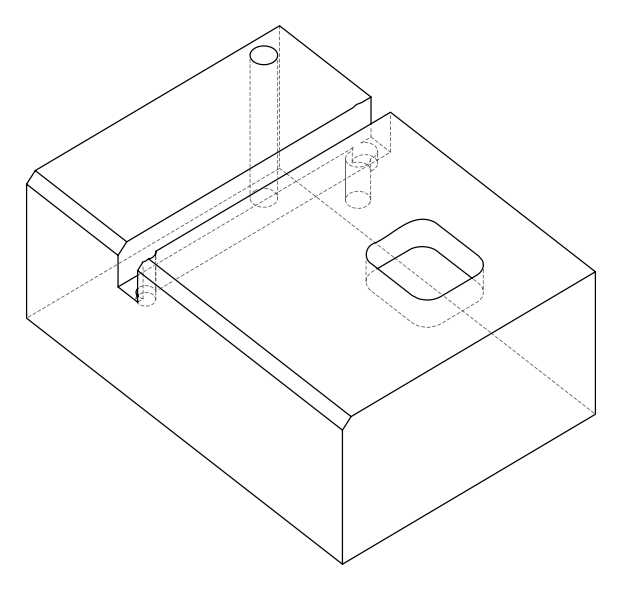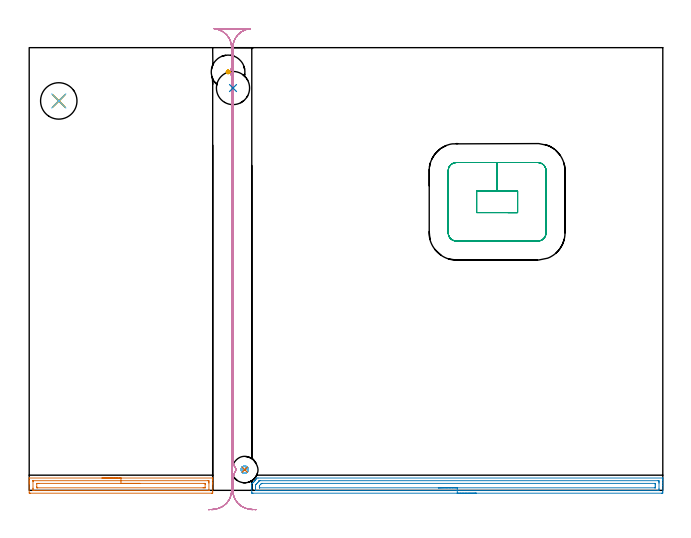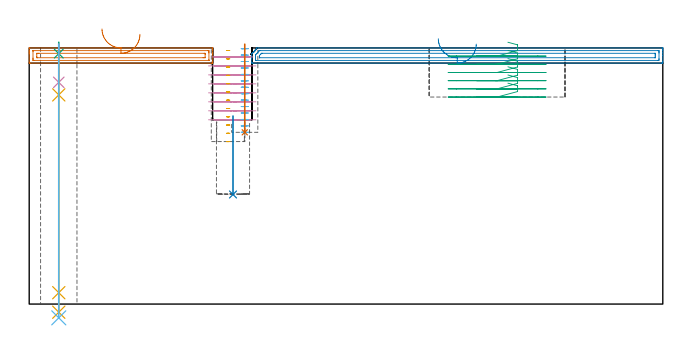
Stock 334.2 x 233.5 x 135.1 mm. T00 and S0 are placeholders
(PLAN: 12 operations, 9 tool changes, 24 min)
(1 AREA_MILL | FG_CHAMFER_SURFACE | UGT0205_001 | 2.54 min | 3258 mm3)
(2 AREA_MILL_1 | FG_CHAMFER_SURFACE_1 | UGT0205_001 | 5.41 min | 7100 mm3)
(3 MILL_RECTANGULAR_POCKET | POCKET_RECTANGULAR_STRAIGHT | UGT0201_094 | Follow Part, ap 5, ae 75% | 3.82 min | 109338 mm3)
(4 MILL_RECTANGULAR_SLOT | SLOT_RECTANGULAR | UGT0201_094 | Follow Part, ap 5, ae 75% | 8.96 min | 182754 mm3)
(5 MILL_BLIND_HOLE_FROM_SOLID_MATERIAL | STEP1POCKET | UGT0201_134 | Spiral | 0.42 min | 2927 mm3)
(6 MILL_BLIND_HOLE_FROM_SOLID_MATERIAL_1 | STEP1POCKET_1 | NXT0201_010 | Spiral | 1.07 min | 1278 mm3)
(7 BORE_BLIND_HOLE | STEP1POCKET_1 | UGT0332_073 | 0.19 min | 53 mm3)
(8 INDEXABLE_INSERT_DRILL_BLIND_HOLE_FROM_SOLID | STEP1POCKET_2 | NXT0302_006 | 0.17 min | 8338 mm3)
(9 SPOT_DRILL | STEP1HOLE | NXT0321_9005460120000 | 0.05 min | 239 mm3)
(10 DRILL_BLIND_HOLE_INTO_CENTER | STEP1HOLE | NXT0301_092 | 0.08 min | 1684 mm3)
(11 GUN_DRILL_THROUGH_HOLE | STEP1HOLE | UGT0307_009 | 0.67 min | 13278 mm3)
(12 DRILL_TO_ENLARGE_THROUGH_HOLE | STEP1HOLE | UGT0301_259 | 0.58 min | 23827 mm3)
(TOOL UGT0205_001 | Chamfer Mill 20 x 3 x 45 deg. | D20 FL50 Z2)
(TOOL UGT0201_094 | End mill 20 mm | D20 FL38 Z4)
(TOOL UGT0201_134 | Carbide End Mill 15.9 | D15.9 FL30 Z4)
(TOOL NXT0201_010 | ENDMILL 10mm [2P460-1000-NA 1630] | D10 FL30 Z6)
(TOOL UGT0332_073 | 13.8 mm Rough Boring Bar | D13.8)
(TOOL NXT0302_006 | Index. Insert Drill 17.5mm [880-D1750L25-05] | D17.5 PA176 FL88 Z2)
(TOOL NXT0321_9005460120000 | NC Spot Drill, 142deg, 12mm, Carbide, Uncoated | D12 PA142 FL30 Z2)
(TOOL NXT0301_092 | Carbide Drill 12.1mm [860.1-1210-061A1-MM 2214] | D12.1 PA140 FL77 Z2)
(TOOL UGT0307_009 | Gun Drill 12 mm | D12 PA130 FL24 Z1)
(TOOL UGT0301_259 | Twist Drill 19.2 mm | D19.2 PA118 FL140 Z2)
(OP 1 AREA_MILL)
G17 G21 G94 G90
T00 M6
G54
G17 G0 G90 X38.4 Y6.5 S1061 M3
G43 Z145.1 H0
G94 G1 X38.438 Z144.228 F250.
X38.552 Z143.363
X38.741 Z142.512
X39.003 Z141.68
X39.337 Z140.874
X39.74 Z140.1
X40.208 Z139.364
X40.74 Z138.672
X41.329 Z138.029
X41.972 Z137.439
X42.664 Z136.908
X43.4 Z136.44
X44.174 Z136.037
X44.98 Z135.703
X45.812 Z135.441
X46.664 Z135.252
X47.528 Z135.138
X48.4 Z135.1
X96.635
X96.79 Y6.505 Z135.095
X96.792 Y6.49 Z135.081
X96.8 Y6.145 Z134.745
Y5.816 Z134.415
Y5.148 Z133.743
Y3.932 Z132.528
Y3.383 Z131.977
Y-0.756 Z127.841
X96.797 Y-1.031 Z127.566
X96.791 Y-1.492 Z127.106
X96.654 Y-1.495 Z127.103
X96.185 Y-1.5 Z127.1
X0.615
X0.146 Y-1.495 Z127.103
X0.009 Y-1.492 Z127.106
X0. Y-1.031 Z127.566
Y3.383 Z131.977
Y3.932 Z132.528
Y4.265 Z132.862
Y4.814 Z133.41
Y5.148 Z133.743
Y6.145 Z134.745
X0.008 Y6.49 Z135.081
X0.01 Y6.505 Z135.095
X0.165 Y6.5 Z135.1
X48.4
Y5.086 Z133.686
X94.398 Y5.085 Z133.685
X94.462
X94.777 Y5.079 Z133.679
X94.79 Y4.977 Z133.577
X94.797 Y4.754 Z133.354
X94.799 Y4.265 Z132.865
X94.8 Y3.868 Z132.468
X94.799 Y0.338 Z128.938
X94.792 Y-0.059 Z128.541
X94.79 Y-0.08 Z128.52
X94.785 Y-0.082 Z128.518
X94.761 Y-0.084 Z128.516
X94.709 Y-0.085 Z128.515
X94.606 Y-0.086 Z128.514
X2.402 Y-0.085 Z128.515
X2.338
X2.023 Y-0.079 Z128.521
X2.01 Y0.023 Z128.623
X2.003 Y0.246 Z128.846
X2.001 Y0.735 Z129.335
X2. Y1.132 Z129.732
X2.001 Y4.662 Z133.262
X2.008 Y5.059 Z133.659
X2.01 Y5.08 Z133.68
X2.015 Y5.082 Z133.682
X2.039 Y5.084 Z133.684
X2.091 Y5.085 Z133.685
X2.194 Y5.086 Z133.686
X48.4
Y3.671 Z132.271
X92.32
X92.612 Y3.669 Z132.269
X92.709 Y3.668 Z132.268
X92.778 Y3.665 Z132.265
X92.79 Y3.568 Z132.168
X92.795 Y3.383 Z131.983
X92.799 Y3.198 Z131.798
Y1.617 Z130.217
X92.798 Y1.434 Z130.034
X92.791 Y1.37 Z129.97
X92.785 Y1.335 Z129.935
X92.757 Y1.334 Z129.934
X92.612 Y1.331 Z129.931
X92.011 Y1.329 Z129.929
X91.719
X4.48
X4.188 Y1.331 Z129.931
X4.091 Y1.332 Z129.932
X4.022 Y1.335 Z129.935
X4.01 Y1.432 Z130.032
X4.005 Y1.617 Z130.217
X4.001 Y1.802 Z130.402
Y3.383 Z131.983
X4.003 Y3.566 Z132.166
X4.009 Y3.63 Z132.23
X4.015 Y3.665 Z132.265
X4.043 Y3.666 Z132.266
X4.188 Y3.669 Z132.269
X4.789 Y3.671 Z132.271
X5.081
X48.4
X49.272 Z132.31
X50.136 Z132.423
X50.988 Z132.612
X51.82 Z132.875
X52.626 Z133.208
X53.4 Z133.611
X54.136 Z134.08
X54.828 Z134.611
X55.471 Z135.2
X56.06 Z135.844
X56.592 Z136.536
X57.06 Z137.271
X57.463 Z138.045
X57.797 Z138.851
X58.059 Z139.683
X58.248 Z140.535
X58.362 Z141.4
X58.4 Z142.271
G0 Z145.1
M5
M2
(OP 2 AREA_MILL_1)
G17 G21 G94 G90
T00 M6
G54
G17 G0 G90 X235.8 Y-1.5 S1061 M3
G43 Z145.1 H0
Z137.1
G94 G1 X235.762 Z136.228 F250.
X235.648 Z135.364
X235.459 Z134.512
X235.197 Z133.68
X234.863 Z132.874
X234.46 Z132.1
X233.992 Z131.364
X233.46 Z130.672
X232.871 Z130.029
X232.228 Z129.44
X231.536 Z128.908
X230.8 Z128.44
X230.026 Z128.037
X229.22 Z127.703
X228.388 Z127.441
X227.536 Z127.252
X226.672 Z127.138
X225.8 Z127.1
X118.032
X117.561 Y-1.495 Z127.102
X117.41 Y-1.491 Z127.105
X117.4 Y-1.031 Z127.565
Y0.735 Z129.329
Y1.253 Z129.849
Y1.617 Z130.213
Y2.135 Z130.731
Y2.5 Z131.095
X117.401 Y3.435 Z132.034
X117.41 Y3.584 Z132.179
X117.537 Y3.671 Z132.269
X117.99 Y4.001 Z132.599
X118.032 Y4.035 Z132.633
X118.122 Y4.108 Z132.707
X118.524 Y4.482 Z133.08
X118.74 Y4.707 Z133.304
X118.906 Y4.877 Z133.477
X119.015 Y5.002 Z133.601
X119.123 Y5.148 Z133.744
X119.224 Y5.283 Z133.882
X119.292 Y5.373 Z133.972
X119.354 Y5.465 Z134.064
X119.437 Y5.59 Z134.185
X119.522 Y5.714 Z134.313
X119.55 Y5.755 Z134.354
X119.737 Y6.073 Z134.67
X119.821 Y6.23 Z134.828
X119.909 Y6.396 Z134.993
X119.961 Y6.503 Z135.097
X120.682 Y6.5 Z135.1
X334.015
X334.192 Y6.497 Z135.088
X334.194 Y6.489 Z135.08
X334.2 Y6.112 Z134.712
Y5.878 Z134.477
Y5.148 Z133.743
Y3.901 Z132.498
Y2.502 Z131.098
Y-0.772 Z127.825
X334.197 Y-1.031 Z127.566
X334.19 Y-1.492 Z127.106
X334.039 Y-1.496 Z127.102
X333.568 Y-1.5 Z127.1
X225.8
Y-0.086 Z128.514
X119.821 Y-0.085 Z128.515
X119.756
X119.435 Y-0.079 Z128.521
X119.41 Y0.026 Z128.626
X119.403 Y0.264 Z128.864
X119.401 Y0.735 Z129.335
X119.4 Y1.15 Z129.75
Y2.032 Z130.632
X119.401 Y2.5 Z131.1
X119.404 Y2.911 Z131.511
X119.41 Y2.973 Z131.573
X119.436 Y3.013 Z131.613
X119.837 Y3.366 Z131.966
X119.854 Y3.383 Z131.983
X120.284 Y3.808 Z132.408
X120.722 Y4.265 Z132.865
X121.095 Y4.773 Z133.373
X121.249 Y4.982 Z133.582
X121.312 Y5.065 Z133.665
X121.329 Y5.079 Z133.679
X121.35 Y5.081 Z133.681
X121.402 Y5.084 Z133.684
X121.609 Y5.086 Z133.686
X121.672
X331.779 Y5.085 Z133.685
X331.844
X332.164 Y5.079 Z133.679
X332.19 Y4.974 Z133.574
X332.197 Y4.736 Z133.336
X332.199 Y4.265 Z132.865
X332.2 Y3.85 Z132.45
X332.199 Y0.735 Z129.335
X332.196 Y0.324 Z128.924
X332.185 Y-0.079 Z128.521
X331.779 Y-0.085 Z128.515
X331.716
X225.8 Y-0.086 Z128.514
Y1.328 Z129.928
X121.609 Y1.329 Z129.929
X121.512 Y1.33 Z129.93
X121.435 Y1.333 Z129.933
X121.417 Y1.335 Z129.935
X121.41 Y1.353 Z129.953
X121.407 Y1.411 Z130.011
X121.403 Y1.617 Z130.217
X121.404 Y1.82 Z130.42
X121.428 Y2.5 Z131.1
X121.96 Y3.037 Z131.637
X122.29 Y3.383 Z131.983
X122.391 Y3.493 Z132.093
X122.504 Y3.619 Z132.219
X122.547 Y3.665 Z132.265
X122.58 Y3.667 Z132.267
X122.654 Y3.669 Z132.269
X122.804 Y3.671 Z132.271
X123.105
X329.991
X330.088 Y3.67 Z132.27
X330.165 Y3.667 Z132.267
X330.183 Y3.665 Z132.265
X330.19 Y3.647 Z132.247
X330.194 Y3.589 Z132.189
X330.198 Y3.383 Z131.983
X330.2 Y3.176 Z131.776
Y2.294 Z130.894
X330.199 Y1.617 Z130.217
X330.197 Y1.414 Z130.014
X330.19 Y1.344 Z129.944
X330.185 Y1.335 Z129.935
X330.173 Y1.332 Z129.932
X330.137 Y1.33 Z129.93
X329.991 Y1.329 Z129.929
X225.8 Y1.328 Z129.928
X224.928 Z129.967
X224.064 Z130.08
X223.212 Z130.269
X222.38 Z130.532
X221.574 Z130.865
X220.8 Z131.268
X220.064 Z131.737
X219.372 Z132.268
X218.729 Z132.857
X218.14 Z133.501
X217.608 Z134.193
X217.14 Z134.928
X216.737 Z135.702
X216.403 Z136.508
X216.141 Z137.34
X215.952 Z138.192
X215.838 Z139.057
X215.8 Z139.928
G0 Z145.1
M5
M2
(OP 3 MILL_RECTANGULAR_POCKET)
G17 G21 G94 G90
T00 M6
G54
G17 G0 G90 X252.494 Y146.5 S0 M3
G43 Z145.1 H0
Z138.1
G94 G1 X257.6 Z136.732 F250.
Y157.9 Z133.677
X246.8 Z130.783
X236. F500.
Y146.5
X257.6
Y157.9
X246.8
Y172.9
X225.3
G3 X221. Y168.6 R4.3
G1 Y135.8
G3 X225.3 Y131.5 R4.3
G1 X268.3
G3 X272.6 Y135.8 R4.3
G1 Y168.6
G3 X268.3 Y172.9 R4.3
G1 X246.8
X245.8
G0 X252.494 Y146.5 Z133.783
G1 X257.6 Z132.415 F250.
Y157.9 Z129.36
X246.8 Z126.467
X236. F500.
Y146.5
X257.6
Y157.9
X246.8
Y172.9
X225.3
G3 X221. Y168.6 R4.3
G1 Y135.8
G3 X225.3 Y131.5 R4.3
G1 X268.3
G3 X272.6 Y135.8 R4.3
G1 Y168.6
G3 X268.3 Y172.9 R4.3
G1 X246.8
X245.8
G0 X252.494 Y146.5 Z129.467
G1 X257.6 Z128.098 F250.
Y157.9 Z125.044
X246.8 Z122.15
X236. F500.
Y146.5
X257.6
Y157.9
X246.8
Y172.9
X225.3
G3 X221. Y168.6 R4.3
G1 Y135.8
G3 X225.3 Y131.5 R4.3
G1 X268.3
G3 X272.6 Y135.8 R4.3
G1 Y168.6
G3 X268.3 Y172.9 R4.3
G1 X246.8
X245.8
G0 X252.494 Y146.5 Z125.15
G1 X257.6 Z123.782 F250.
Y157.9 Z120.727
X246.8 Z117.833
X236. F500.
Y146.5
X257.6
Y157.9
X246.8
Y172.9
X225.3
G3 X221. Y168.6 R4.3
G1 Y135.8
G3 X225.3 Y131.5 R4.3
G1 X268.3
G3 X272.6 Y135.8 R4.3
G1 Y168.6
G3 X268.3 Y172.9 R4.3
G1 X246.8
X245.8
G0 X252.494 Y146.5 Z120.833
G1 X257.6 Z119.465 F250.
Y157.9 Z116.411
X246.8 Z113.517
X236. F500.
Y146.5
X257.6
Y157.9
X246.8
Y172.9
X225.3
G3 X221. Y168.6 R4.3
G1 Y135.8
G3 X225.3 Y131.5 R4.3
G1 X268.3
G3 X272.6 Y135.8 R4.3
G1 Y168.6
G3 X268.3 Y172.9 R4.3
G1 X246.8
X245.8
G0 X252.494 Y146.5 Z116.517
G1 X257.6 Z115.148 F250.
Y157.9 Z112.094
X246.8 Z109.2
X236. F500.
Y146.5
X257.6
Y157.9
X246.8
Y172.9
X225.3
G3 X221. Y168.6 R4.3
G1 Y135.8
G3 X225.3 Y131.5 R4.3
G1 X268.3
G3 X272.6 Y135.8 R4.3
G1 Y168.6
G3 X268.3 Y172.9 R4.3
G1 X246.8
X245.8
G0 Z145.1
M5
M2
(OP 4 MILL_RECTANGULAR_SLOT)
G17 G21 G94 G90
T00 M6
G54
G17 G0 G90 X117.985 Y-10.424 S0 M3
G43 Z145.1 H0
Z130.362
G94 G1 X115.067 Y-9.724 F250.
G2 X107.4 Y0. R10. F500.
G1 Y5.076
G2 X109.271 Y10.9 R10.
X107.4 Y16.724 R10.
G1 Y233.5
G2 X116.626 Y243.47 R10.
G1 Y243.5
X97.574
Y243.47
G2 X106.8 Y233.5 R10.
G1 Y224.265
G2 X106.143 Y220.7 R10.
X106.8 Y217.135 R10.
G1 Y0.
G2 X99.139 Y-9.723 R10.
G1 X96.222 Y-10.424 F250.
G0 X119.617 Y-10.202 Z125.625
G1 X116.626 Y-9.97
G2 X107.4 Y0. R10. F500.
G1 Y5.076
G2 X109.271 Y10.9 R10.
X107.4 Y16.724 R10.
G1 Y233.5
G2 X116.626 Y243.47 R10.
G1 Y243.5
X97.574
Y243.47
G2 X106.8 Y233.5 R10.
G1 Y224.265
G2 X106.143 Y220.7 R10.
X106.8 Y217.135 R10.
G1 Y0.
G2 X97.574 Y-9.97 R10.
G1 X94.583 Y-10.202 F250.
G0 X119.617 Z120.887
G1 X116.626 Y-9.97
G2 X107.4 Y0. R10. F500.
G1 Y5.076
G2 X109.271 Y10.9 R10.
X107.4 Y16.724 R10.
G1 Y233.5
G2 X116.626 Y243.47 R10.
G1 Y243.5
X97.574
Y243.47
G2 X106.8 Y233.5 R10.
G1 Y224.265
G2 X106.143 Y220.7 R10.
X106.8 Y217.135 R10.
G1 Y0.
G2 X97.574 Y-9.97 R10.
G1 X94.583 Y-10.202 F250.
G0 X119.617 Z116.15
G1 X116.626 Y-9.97
G2 X107.4 Y0. R10. F500.
G1 Y5.076
G2 X109.271 Y10.9 R10.
X107.4 Y16.724 R10.
G1 Y233.5
G2 X116.626 Y243.47 R10.
G1 Y243.5
X97.574
Y243.47
G2 X106.8 Y233.5 R10.
G1 Y224.265
G2 X106.143 Y220.7 R10.
X106.8 Y217.135 R10.
G1 Y0.
G2 X97.574 Y-9.97 R10.
G1 X94.583 Y-10.202 F250.
G0 X119.617 Z111.412
G1 X116.626 Y-9.97
G2 X107.4 Y0. R10. F500.
G1 Y5.076
G2 X109.271 Y10.9 R10.
X107.4 Y16.724 R10.
G1 Y233.5
G2 X116.626 Y243.47 R10.
G1 Y243.5
X97.574
Y243.47
G2 X106.8 Y233.5 R10.
G1 Y224.265
G2 X106.143 Y220.7 R10.
X106.8 Y217.135 R10.
G1 Y0.
G2 X97.574 Y-9.97 R10.
G1 X94.583 Y-10.202 F250.
G0 X119.617 Z106.675
G1 X116.626 Y-9.97
G2 X107.4 Y0. R10. F500.
G1 Y5.076
G2 X109.271 Y10.9 R10.
X107.4 Y16.724 R10.
G1 Y233.5
G2 X116.626 Y243.47 R10.
G1 Y243.5
X97.574
Y243.47
G2 X106.8 Y233.5 R10.
G1 Y224.265
G2 X106.143 Y220.7 R10.
X106.8 Y217.135 R10.
G1 Y0.
G2 X97.574 Y-9.97 R10.
G1 X94.583 Y-10.202 F250.
G0 X119.617 Z101.937
G1 X116.626 Y-9.97
G2 X107.4 Y0. R10. F500.
G1 Y5.076
G2 X109.271 Y10.9 R10.
X107.4 Y16.724 R10.
G1 Y233.5
G2 X116.626 Y243.47 R10.
G1 Y243.5
X97.574
Y243.47
G2 X106.8 Y233.5 R10.
G1 Y224.265
G2 X106.143 Y220.7 R10.
X106.8 Y217.135 R10.
G1 Y0.
G2 X97.574 Y-9.97 R10.
G1 X94.583 Y-10.202 F250.
G0 X119.617 Z97.2
G1 X116.626 Y-9.97
G2 X107.4 Y0. R10. F500.
G1 Y5.076
G2 X109.271 Y10.9 R10.
X107.4 Y16.724 R10.
G1 Y233.5
G2 X116.626 Y243.47 R10.
G1 Y243.5
X97.574
Y243.47
G2 X106.8 Y233.5 R10.
G1 Y224.265
G2 X106.143 Y220.7 R10.
X106.8 Y217.135 R10.
G1 Y0.
G2 X97.574 Y-9.97 R10.
G1 X94.583 Y-10.202 F250.
G0 Z145.1
M5
M2
(OP 5 MILL_BLIND_HOLE_FROM_SOLID_MATERIAL)
G17 G21 G94 G90
T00 M6
G54
G17 G0 G90 X104.9 Y220.7 S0 M3
G43 Z145.1 H0
Z133.733
G94 G3 X105.35 Y221.15 R0.45 F250.
X104.9 Y221.6 R0.45
X104. Y220.7 R0.9
X104.9 Y221.6 R-0.9
X104.45 Y221.15 R0.45
X104.9 Y220.7 R0.45
G0 Z129.367
G3 X105.35 Y221.15 R0.45
X104.9 Y221.6 R0.45
X104. Y220.7 R0.9
X104.9 Y221.6 R-0.9
X104.45 Y221.15 R0.45
X104.9 Y220.7 R0.45
G0 Z125.
G3 X105.35 Y221.15 R0.45
X104.9 Y221.6 R0.45
X104. Y220.7 R0.9
X104.9 Y221.6 R-0.9
X104.45 Y221.15 R0.45
X104.9 Y220.7 R0.45
G0 Z120.633
G3 X105.35 Y221.15 R0.45
X104.9 Y221.6 R0.45
X104. Y220.7 R0.9
X104.9 Y221.6 R-0.9
X104.45 Y221.15 R0.45
X104.9 Y220.7 R0.45
G0 Z116.267
G3 X105.35 Y221.15 R0.45
X104.9 Y221.6 R0.45
X104. Y220.7 R0.9
X104.9 Y221.6 R-0.9
X104.45 Y221.15 R0.45
X104.9 Y220.7 R0.45
G0 Z111.9
G3 X105.35 Y221.15 R0.45
X104.9 Y221.6 R0.45
X104. Y220.7 R0.9
X104.9 Y221.6 R-0.9
X104.45 Y221.15 R0.45
X104.9 Y220.7 R0.45
G0 Z107.533
G3 X105.35 Y221.15 R0.45
X104.9 Y221.6 R0.45
X104. Y220.7 R0.9
X104.9 Y221.6 R-0.9
X104.45 Y221.15 R0.45
X104.9 Y220.7 R0.45
G0 Z103.167
G3 X105.35 Y221.15 R0.45
X104.9 Y221.6 R0.45
X104. Y220.7 R0.9
X104.9 Y221.6 R-0.9
X104.45 Y221.15 R0.45
X104.9 Y220.7 R0.45
G0 Z98.8
G3 X105.35 Y221.15 R0.45
X104.9 Y221.6 R0.45
X104. Y220.7 R0.9
X104.9 Y221.6 R-0.9
X104.45 Y221.15 R0.45
X104.9 Y220.7 R0.45
G0 Z94.433
G3 X105.35 Y221.15 R0.45
X104.9 Y221.6 R0.45
X104. Y220.7 R0.9
X104.9 Y221.6 R-0.9
X104.45 Y221.15 R0.45
X104.9 Y220.7 R0.45
G0 Z90.067
G3 X105.35 Y221.15 R0.45
X104.9 Y221.6 R0.45
X104. Y220.7 R0.9
X104.9 Y221.6 R-0.9
X104.45 Y221.15 R0.45
X104.9 Y220.7 R0.45
G0 Z85.7
G3 X105.35 Y221.15 R0.45
X104.9 Y221.6 R0.45
X104. Y220.7 R0.9
X104.9 Y221.6 R-0.9
X104.45 Y221.15 R0.45
X104.9 Y220.7 R0.45
G0 Z145.1
M5
M2
(OP 6 MILL_BLIND_HOLE_FROM_SOLID_MATERIAL_1)
G17 G21 G94 G90
T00 M6
G54
G17 G0 G90 X113.7 Y10.9 S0 M3
G43 Z145.1 H1
Z134.707
G94 G3 X114.239 Y12.261 R0.787 F250.
X112.315 Y12.201 R1.361
X112.399 Y9.515 R1.9
X112.315 Y12.201 R-1.9
X112.357 Y10.858 R0.95
X113.7 Y10.9 R0.95
G0 Z131.314
G3 X114.239 Y12.261 R0.787
X112.315 Y12.201 R1.361
X112.399 Y9.515 R1.9
X112.315 Y12.201 R-1.9
X112.357 Y10.858 R0.95
X113.7 Y10.9 R0.95
G0 Z127.921
G3 X114.239 Y12.261 R0.787
X112.315 Y12.201 R1.361
X112.399 Y9.515 R1.9
X112.315 Y12.201 R-1.9
X112.357 Y10.858 R0.95
X113.7 Y10.9 R0.95
G0 Z124.529
G3 X114.239 Y12.261 R0.787
X112.315 Y12.201 R1.361
X112.399 Y9.515 R1.9
X112.315 Y12.201 R-1.9
X112.357 Y10.858 R0.95
X113.7 Y10.9 R0.95
G0 Z121.136
G3 X114.239 Y12.261 R0.787
X112.315 Y12.201 R1.361
X112.399 Y9.515 R1.9
X112.315 Y12.201 R-1.9
X112.357 Y10.858 R0.95
X113.7 Y10.9 R0.95
G0 Z117.743
G3 X114.239 Y12.261 R0.787
X112.315 Y12.201 R1.361
X112.399 Y9.515 R1.9
X112.315 Y12.201 R-1.9
X112.357 Y10.858 R0.95
X113.7 Y10.9 R0.95
G0 Z114.35
G3 X114.239 Y12.261 R0.787
X112.315 Y12.201 R1.361
X112.399 Y9.515 R1.9
X112.315 Y12.201 R-1.9
X112.357 Y10.858 R0.95
X113.7 Y10.9 R0.95
G0 Z110.957
G3 X114.239 Y12.261 R0.787
X112.315 Y12.201 R1.361
X112.399 Y9.515 R1.9
X112.315 Y12.201 R-1.9
X112.357 Y10.858 R0.95
X113.7 Y10.9 R0.95
G0 Z107.564
G3 X114.239 Y12.261 R0.787
X112.315 Y12.201 R1.361
X112.399 Y9.515 R1.9
X112.315 Y12.201 R-1.9
X112.357 Y10.858 R0.95
X113.7 Y10.9 R0.95
G0 Z104.171
G3 X114.239 Y12.261 R0.787
X112.315 Y12.201 R1.361
X112.399 Y9.515 R1.9
X112.315 Y12.201 R-1.9
X112.357 Y10.858 R0.95
X113.7 Y10.9 R0.95
G0 Z100.779
G3 X114.239 Y12.261 R0.787
X112.315 Y12.201 R1.361
X112.399 Y9.515 R1.9
X112.315 Y12.201 R-1.9
X112.357 Y10.858 R0.95
X113.7 Y10.9 R0.95
G0 Z97.386
G3 X114.239 Y12.261 R0.787
X112.315 Y12.201 R1.361
X112.399 Y9.515 R1.9
X112.315 Y12.201 R-1.9
X112.357 Y10.858 R0.95
X113.7 Y10.9 R0.95
G0 Z93.993
G3 X114.239 Y12.261 R0.787
X112.315 Y12.201 R1.361
X112.399 Y9.515 R1.9
X112.315 Y12.201 R-1.9
X112.357 Y10.858 R0.95
X113.7 Y10.9 R0.95
G0 Z90.6
G3 X114.239 Y12.261 R0.787
X112.315 Y12.201 R1.361
X112.399 Y9.515 R1.9
X112.315 Y12.201 R-1.9
X112.357 Y10.858 R0.95
X113.7 Y10.9 R0.95
G0 Z145.1
M5
M2
(OP 7 BORE_BLIND_HOLE)
G17 G21 G94 G90
T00 M6
G54
G17 G0 G90 X113.7 Y10.9 S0 M3
G43 Z145.1 H0
G94 G85 G98 Z90.6 F250. R137.1
G80
M5
M2
(OP 8 INDEXABLE_INSERT_DRILL_BLIND_HOLE_FROM_SOLID)
G17 G21 G94 G90
T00 M6
G54
G17 G0 G90 X107.5 Y212.2 S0 M3
G43 Z145.1 H1
G94 G81 G98 Z57.8 F250. R99.2
G80
M5
M2
(OP 9 SPOT_DRILL)
G17 G21 G94 G90
T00 M6
G54
G17 G0 G90 X15.6 Y205.4 S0 M3
G43 Z145.1 H0
G94 G81 G98 Z132.1 F250. R138.1
G80
M5
M2
(OP 10 DRILL_BLIND_HOLE_INTO_CENTER)
G17 G21 G94 G90
T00 M6
G54
G17 G0 G90 X15.6 Y205.4 S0 M3
G43 Z145.1 H1
G94 G81 G98 Z116.95 F250. R137.1
G80
M5
M2
(OP 11 GUN_DRILL_THROUGH_HOLE)
G17 G21 G94 G90
T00 M6
G54
G17 G0 G90 X15.6 Y205.4 M8
G43 Z145.1 H0
Z131.374
S716 M3
G94 G1 Z110.336 F125. M26
G4 X.084
Z6. F250.
G4 X.084
Z-4.298 F125.
G4 X.084
M5
M9
G0 Z131.374
Z145.1
M2
(OP 12 DRILL_TO_ENLARGE_THROUGH_HOLE)
G17 G21 G94 G90
T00 M6
G54
G17 G0 G90 X15.6 Y205.4 S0 M3
G43 Z145.1 H0
G94 G73 G98 Z-7.268 F250. Q17.796 R137.1
G80
M5
M2
